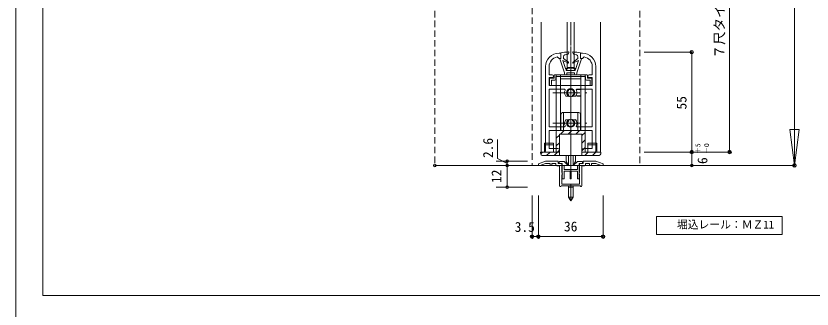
# Model space of a CAD drawing. Units: millimetres on the paper, enlarged 5 times, with parts at other scales. Extents: x -992 to 1008, y -685 to 700.
# Drawn here: x -992 to -255, y -39 to 233 of the extents above; entities that cross this region are included whole.
import ezdxf
from ezdxf.enums import TextEntityAlignment as Align

# ---------------------------------------------------------------- set-up
doc = ezdxf.new("R2010")
doc.units = ezdxf.units.MM
doc.header["$LTSCALE"] = 5
doc.header["$PDMODE"] = 32
doc.header["$PDSIZE"] = 2.5
for name, pattern in [('CHAIN1', [8, 5, -1, 1, -1]), ('DASHED1', [1.8, 1.2, -0.6]), ('DOUBLE_CHAIN1', [8.8, 5, -1, 0.6, -0.6, 0.6, -1])]:
    doc.linetypes.add(name, pattern=pattern)
for name, color, linetype, lineweight in [('1-0_H-SYM', 7, 'Continuous', 20), ('1-1_0', 7, 'Continuous', 20), ('2-0_18', 7, 'Continuous', 18)]:
    doc.layers.add(name, color=color, linetype=linetype, lineweight=lineweight)
doc.styles.add('ＭＳ ゴシック', font='')
doc.styles.get('ＭＳ ゴシック').set_extended_font_data('MS Gothic')

msp = doc.modelspace()

# ---------------------------------------------------------------- linework, layer by layer
at = {"layer": '1-0_H-SYM'}
msp.add_lwpolyline([(197.5, -26.25), (-967.5, -26.25), (-967.5, 675)], dxfattribs=at)
at = {"layer": '1-1_0'}
msp.add_lwpolyline([(-992.5, -685), (1007.5, -685), (1007.5, 700), (-992.5, 700)], close=True, dxfattribs=at)
msp.add_lwpolyline([(197.5, -26.25), (-967.5, -26.25), (-967.5, 675)], dxfattribs=at)
at = {"layer": '2-0_18', "linetype": 'DASHED1', "lineweight": 20}
for p, q in [((-604.34, 516.667), (-604.34, 94.355)), ((-414.34, 516.667), (-414.34, 94.355)), ((-514.34, 456.667), (-514.34, 94.355))]:
    msp.add_line(p, q, dxfattribs=at)
at = {"layer": '2-0_18', "color": 4}
for p, q in [((-331.318, 516.667), (-331.318, 106.855)), ((-271.259, 516.667), (-271.259, 96.115)), ((-275.592, 127.688), (-266.926, 127.688)), ((-271.259, 94.355), (-275.592, 127.688)), ((-266.926, 127.688), (-271.259, 94.355)), ((-478.507, 94.355), (-478.507, 103.521)), ((-478.507, 103.521), (-478.507, 94.355)), ((-410.315, 106.855), (-331.318, 106.855)), ((-366.409, 107.739), (-366.409, 94.355)), ((-410.315, 94.355), (-271.259, 94.355)), ((-514.34, 28.429), (-514.34, 66.693)), ((-508.507, 28.429), (-508.507, 66.693)), ((-448.507, 28.429), (-448.507, 66.693)), ((-508.507, 28.429), (-514.34, 28.429)), ((-448.507, 28.429), (-508.507, 28.429))]:
    msp.add_line(p, q, dxfattribs=at)
at = {"layer": '2-0_18'}
for p, q in [((-506.007, 106.854), (-506.007, 227.244)), ((-481.84, 185.188), (-481.84, 227.244)), ((-475.174, 227.244), (-475.174, 185.188)), ((-451.007, 227.244), (-451.007, 106.854)), ((-476.652, 199.237), (-476.007, 197.521)), ((-491.007, 195.035), (-489.34, 193.521)), ((-487.673, 198.521), (-489.34, 198.521)), ((-489.34, 193.521), (-487.673, 193.521)), ((-487.673, 193.521), (-487.673, 198.855)), ((-485.173, 193.521), (-485.173, 195.207)), ((-480.712, 190.258), (-485.173, 193.521)), ((-471.84, 193.521), (-476.302, 190.258)), ((-476.007, 197.521), (-473.118, 196.828)), ((-468.507, 193.355), (-472.84, 180.188)), ((-471.84, 195.207), (-471.84, 193.521)), ((-469.34, 198.855), (-469.34, 193.521)), ((-467.674, 198.521), (-469.34, 198.521)), ((-469.34, 193.521), (-468.507, 193.355)), ((-501.84, 186.021), (-501.84, 107.688)), ((-475.174, 185.188), (-481.84, 185.188)), ((-475.779, 189.41), (-471.336, 191.688)), ((-471.336, 191.688), (-474.041, 183.47)), ((-458.507, 178.521), (-458.507, 186.021)), ((-455.174, 107.688), (-455.174, 186.021)), ((-493.09, 178.521), (-463.924, 178.521)), ((-491.84, 126.855), (-491.84, 178.521)), ((-488.007, 126.855), (-488.007, 178.521)), ((-484.174, 179.355), (-484.174, 180.188)), ((-482.007, 180.188), (-482.007, 179.355)), ((-475.022, 180.188), (-482.007, 180.188)), ((-475.007, 179.355), (-475.007, 180.188)), ((-474.244, 182.855), (-474.408, 182.355)), ((-474.374, 182.855), (-474.244, 182.855)), ((-472.84, 180.188), (-472.84, 179.355)), ((-469.007, 178.521), (-469.007, 126.855)), ((-465.173, 178.521), (-465.173, 126.855)), ((-458.507, 178.521), (-461.424, 178.521)), ((-498.507, 176.021), (-498.507, 168.521)), ((-495.59, 176.021), (-498.507, 176.021)), ((-498.09, 174.355), (-498.09, 169.355)), ((-496.424, 173.521), (-493.09, 173.521)), ((-496.424, 169.355), (-496.424, 173.521)), ((-488.007, 174.688), (-469.007, 174.688)), ((-461.424, 176.021), (-458.507, 176.021)), ((-458.923, 169.355), (-458.923, 174.355)), ((-458.507, 168.521), (-458.507, 176.021)), ((-498.507, 168.521), (-458.507, 168.521)), ((-498.507, 130.188), (-498.507, 165.188)), ((-498.507, 165.188), (-484.507, 165.188)), ((-472.507, 165.188), (-458.507, 165.188)), ((-458.507, 165.188), (-458.507, 130.188)), ((-483.089, 158.521), (-480.793, 158.521)), ((-473.924, 158.521), (-476.221, 158.521)), ((-487.673, 126.855), (-487.673, 141.855)), ((-486.007, 143.521), (-471.007, 143.521)), ((-485.173, 143.521), (-485.173, 126.855)), ((-471.84, 143.521), (-471.84, 126.855)), ((-469.34, 141.855), (-469.34, 126.855)), ((-480.793, 136.854), (-483.089, 136.854)), ((-476.221, 136.854), (-473.924, 136.854)), ((-484.507, 130.188), (-498.507, 130.188)), ((-498.507, 110.188), (-498.507, 126.855)), ((-458.507, 126.855), (-498.507, 126.855)), ((-491.84, 126.021), (-491.84, 106.855)), ((-487.974, 123.521), (-484.64, 126.855)), ((-480.902, 123.521), (-477.569, 126.855)), ((-473.831, 123.521), (-470.498, 126.855)), ((-458.507, 130.188), (-472.507, 130.188)), ((-465.173, 106.855), (-465.173, 126.021)), ((-458.507, 126.855), (-458.507, 110.188)), ((-491.84, 119.655), (-488.923, 122.571)), ((-488.923, 123.521), (-468.09, 123.521)), ((-488.923, 123.521), (-488.923, 103.521)), ((-468.09, 122.191), (-465.173, 125.108)), ((-468.09, 103.521), (-468.09, 123.521)), ((-468.09, 115.12), (-465.173, 118.037)), ((-468.09, 115.12), (-465.173, 118.037)), ((-494.34, 115.188), (-502.674, 115.188)), ((-502.674, 115.188), (-502.674, 106.855)), ((-494.34, 113.521), (-502.674, 113.521)), ((-494.34, 106.855), (-494.34, 115.188)), ((-491.84, 112.584), (-488.923, 115.5)), ((-468.09, 108.049), (-465.173, 110.966)), ((-454.34, 113.521), (-462.674, 113.521)), ((-506.507, 106.855), (-506.507, 106.021)), ((-488.923, 106.855), (-506.507, 106.855)), ((-506.349, 105.146), (-504.64, 106.855)), ((-504.007, 103.521), (-453.007, 103.521)), ((-500.902, 103.521), (-497.569, 106.855)), ((-500.902, 103.521), (-497.569, 106.855)), ((-498.507, 110.188), (-490.59, 110.188)), ((-493.831, 103.521), (-488.877, 108.475)), ((-493.831, 103.521), (-488.923, 108.429)), ((-482.84, 103.521), (-482.84, 98.035)), ((-480.673, 94.355), (-480.673, 103.521)), ((-476.34, 94.355), (-476.34, 103.521)), ((-474.173, 103.521), (-474.173, 98.085)), ((-450.507, 106.855), (-468.09, 106.855)), ((-466.423, 110.188), (-458.507, 110.188)), ((-465.547, 103.521), (-462.214, 106.855)), ((-465.546, 103.522), (-462.214, 106.855)), ((-458.476, 103.522), (-455.143, 106.855)), ((-458.476, 103.521), (-455.143, 106.855)), ((-450.507, 106.021), (-450.507, 106.855)), ((-501.84, 98.521), (-508.507, 95.855)), ((-501.84, 96.355), (-506.84, 94.355)), ((-501.84, 98.521), (-490.007, 98.521)), ((-501.84, 96.355), (-497.674, 96.355)), ((-497.674, 94.355), (-497.674, 96.355)), ((-496.007, 96.355), (-492.174, 96.355)), ((-496.007, 94.355), (-496.007, 96.355)), ((-492.174, 96.355), (-492.174, 95.021)), ((-490.007, 98.521), (-490.007, 96.355)), ((-490.007, 96.355), (-486.34, 96.355)), ((-489.053, 98.021), (-484.673, 98.021)), ((-486.674, 96.355), (-486.674, 87.855)), ((-486.34, 82.021), (-486.34, 96.355)), ((-484.673, 98.021), (-480.749, 94.355)), ((-482.84, 98.035), (-480.673, 94.355)), ((-472.34, 98.021), (-476.357, 94.355)), ((-476.34, 94.355), (-474.173, 98.085)), ((-472.34, 98.021), (-467.937, 98.021)), ((-470.674, 96.355), (-470.674, 82.021)), ((-470.674, 96.355), (-467.007, 96.355)), ((-470.34, 96.355), (-470.34, 87.855)), ((-467.007, 98.521), (-455.173, 98.521)), ((-467.007, 98.521), (-467.007, 96.355)), ((-464.84, 96.355), (-461.007, 96.355)), ((-464.84, 96.355), (-464.84, 95.021)), ((-461.007, 96.355), (-461.007, 94.355)), ((-459.34, 96.355), (-459.34, 94.355)), ((-455.173, 98.521), (-448.507, 95.855)), ((-508.507, 95.855), (-508.507, 94.355)), ((-508.507, 94.355), (-506.84, 94.355)), ((-497.674, 94.355), (-496.007, 94.355)), ((-491.34, 94.188), (-488.84, 94.188)), ((-488.84, 94.188), (-488.84, 75.521)), ((-484.673, 90.675), (-472.34, 90.675)), ((-484.673, 82.021), (-484.673, 89.008)), ((-484.673, 89.008), (-479.007, 89.008)), ((-472.34, 94.355), (-480.674, 94.355)), ((-479.007, 89.008), (-479.007, 82.021)), ((-478.007, 89.008), (-472.34, 89.008)), ((-478.007, 89.008), (-478.007, 82.021)), ((-472.34, 94.355), (-472.34, 90.675)), ((-472.34, 89.008), (-472.34, 82.021)), ((-468.173, 94.188), (-468.173, 75.521)), ((-468.173, 94.188), (-465.674, 94.188)), ((-461.007, 94.355), (-459.34, 94.355)), ((-448.507, 94.355), (-450.174, 94.355)), ((-448.507, 95.855), (-448.507, 94.355)), ((-486.674, 85.863), (-486.674, 77.021)), ((-484.673, 82.021), (-486.34, 82.021)), ((-478.007, 82.021), (-479.007, 82.021)), ((-470.674, 82.021), (-472.34, 82.021)), ((-470.34, 85.868), (-470.34, 77.021)), ((-487.285, 75.521), (-487.507, 75.521)), ((-469.67, 75.521), (-487.285, 75.521)), ((-470.34, 77.021), (-486.674, 77.021)), ((-469.67, 75.521), (-469.507, 75.521)), ((-399.168, 47.2), (-399.168, 30.533)), ((-399.168, 30.533), (-282.502, 30.533))]:
    msp.add_line(p, q, dxfattribs=at)
at = {"layer": '2-0_18', "linetype": 'CHAIN1'}
for p, q in [((-478.507, 85.744), (-478.507, 227.244)), ((-478.507, 204.549), (-478.507, 98.894)), ((-478.507, 98.987), (-478.507, 204.512)), ((-472.84, 165.188), (-469.007, 165.188)), ((-472.84, 164.688), (-469.007, 164.688)), ((-495.208, 161.854), (-463.507, 161.854)), ((-469.007, 159.021), (-472.84, 159.021)), ((-469.007, 158.521), (-472.84, 158.521)), ((-495.208, 133.521), (-463.507, 133.521)), ((-469.007, 130.188), (-472.84, 130.188)), ((-478.507, 70.703), (-478.507, 75.521)), ((-478.507, 61.655), (-478.507, 70.703))]:
    msp.add_line(p, q, dxfattribs=at)
at = {"layer": '2-0_18', "linetype": 'DASHED1'}
msp.add_line((-478.507, 204.549), (-478.507, 88.639), dxfattribs=at)
at = {"layer": '2-0_18', "color": 4, "lineweight": 9}
for p, q in [((-546.374, 100.799), (-546.374, 118.478)), ((-547.458, 98.521), (-518.587, 98.521)), ((-537.458, 96.21), (-546.374, 100.799)), ((-537.458, 94.355), (-537.458, 98.521)), ((-547.458, 94.355), (-518.587, 94.355)), ((-547.458, 94.355), (-518.587, 94.355)), ((-537.458, 74.355), (-537.458, 94.355)), ((-547.458, 74.355), (-518.587, 74.355))]:
    msp.add_line(p, q, dxfattribs=at)
at = {"layer": '2-0_18', "lineweight": 20}
for p, q in [((-604.34, 94.355), (-408.383, 94.355)), ((-480.64, 75.521), (-480.64, 64.855)), ((-480.64, 74.355), (-476.373, 74.355)), ((-478.507, 77.021), (-478.507, 61.655)), ((-476.393, 75.496), (-476.393, 75.521)), ((-476.373, 64.855), (-476.373, 75.521)), ((-480.64, 64.855), (-478.507, 61.655)), ((-480.64, 64.855), (-476.373, 64.855)), ((-476.373, 64.855), (-478.507, 61.655))]:
    msp.add_line(p, q, dxfattribs=at)
at = {"layer": '2-0_18', "linetype": 'DOUBLE_CHAIN1'}
for p, q in [((-508.507, 94.355), (-491.84, 94.355)), ((-461.007, 94.355), (-459.34, 94.355)), ((-450.174, 94.355), (-448.507, 94.355)), ((-414.34, 94.355), (-391.774, 94.355))]:
    msp.add_line(p, q, dxfattribs=at)
at = {"layer": '2-0_18'}
for points in [[(-483.896, 196.828), (-481.007, 197.521), (-480.362, 199.237)], [(-484.174, 180.188), (-488.507, 193.355), (-487.673, 193.521)], [(-469.34, 193.521), (-467.674, 193.521), (-466.007, 195.035)], [(-498.507, 186.021), (-498.507, 178.521), (-495.59, 178.521)], [(-482.973, 183.47), (-485.677, 191.688), (-481.235, 189.41)], [(-493.923, 177.688), (-493.923, 175.188), (-497.257, 175.188)], [(-474.408, 182.355), (-482.606, 182.355), (-482.77, 182.855), (-482.639, 182.855)], [(-459.757, 175.188), (-463.09, 175.188), (-463.09, 177.688)], [(-492.257, 174.355), (-492.257, 176.855), (-464.757, 176.855), (-464.757, 174.355)], [(-463.924, 173.521), (-460.59, 173.521), (-460.59, 169.355)], [(-454.34, 106.855), (-454.34, 115.188), (-462.674, 115.188), (-462.674, 106.855)], [(-459.34, 96.355), (-455.173, 96.355), (-450.174, 94.355)], [(-484.673, 90.675), (-484.673, 94.355), (-480.749, 94.355)], [(-282.502, 30.533), (-282.502, 47.2), (-399.168, 47.2)]]:
    msp.add_lwpolyline(points, dxfattribs=at)
at = {"layer": '2-0_18', "color": 4}
msp.add_lwpolyline([(-410.315, 199.406), (-366.409, 199.406), (-366.409, 107.739)], dxfattribs=at)
for centre in [(-366.409, 199.406), (-366.409, 106.855), (-331.318, 106.855), (-271.259, 94.355), (-514.34, 28.429), (-508.507, 28.429), (-448.507, 28.429)]:
    msp.add_circle(centre, 1.667, dxfattribs=at)
at = {"layer": '2-0_18'}
for centre in [(-478.507, 161.854), (-478.507, 133.521)]:
    msp.add_circle(centre, 3.75, dxfattribs=at)
for centre, radius, start, end in [((-474.32, 116.598), 83.333, 94.39026, 99.22101), ((-480.674, 199.355), 0.333, 339.39028, 94.39026), ((-476.34, 199.355), 0.333, 85.6097, 200.60966), ((-482.694, 116.598), 83.333, 80.77894, 85.6097), ((-489.34, 186.021), 12.5, 90, 180), ((-489.34, 186.021), 9.167, 100.47566, 180), ((-483.507, 195.207), 1.667, 103.49571, 180), ((-473.507, 195.207), 1.667, 0, 76.50424), ((-467.674, 186.021), 12.5, 0, 90), ((-467.674, 186.021), 9.167, 0, 79.52429), ((-480.057, 181.855), 3.333, 82.65042, 151.00492), ((-480.057, 181.855), 2.667, 82.65042, 155.68423), ((-481.007, 189.855), 0.5, 242.84899, 53.82074), ((-479.674, 184.83), 0.333, 262.65042, 82.65042), ((-477.34, 184.83), 0.333, 97.34953, 277.34953), ((-476.956, 181.855), 3.333, 28.99503, 97.34953), ((-476.956, 181.855), 2.667, 24.31572, 97.34953), ((-476.007, 189.855), 0.5, 126.17921, 297.15095), ((-495.59, 177.271), 1.25, 270, 90), ((-493.09, 177.688), 0.833, 90, 180), ((-483.34, 179.355), 0.833, 180, 270), ((-482.84, 179.355), 0.833, 270, 0), ((-482.639, 183.021), 0.167, 270, 335.68423), ((-474.174, 179.355), 0.833, 180, 270), ((-474.374, 183.021), 0.167, 204.31571, 270), ((-473.674, 179.355), 0.833, 270, 0), ((-463.924, 177.688), 0.833, 0, 90), ((-461.424, 177.271), 1.25, 90, 270), ((-497.257, 174.355), 0.833, 90, 180), ((-493.09, 174.355), 0.833, 270, 0), ((-463.924, 174.355), 0.833, 180, 270), ((-459.757, 174.355), 0.833, 0, 90), ((-497.257, 169.355), 0.833, 180, 0), ((-484.507, 164.355), 0.833, 337.38011, 90), ((-478.507, 161.854), 5.667, 157.38011, 216.03186), ((-481.007, 161.854), 0.833, 112.02429, 247.97566), ((-478.507, 161.854), 2.917, 135.35885, 164.64109), ((-479.757, 164.02), 0.833, 52.02429, 187.97566), ((-478.507, 161.854), 2.917, 75.35886, 104.64109), ((-477.257, 164.02), 0.833, 352.02429, 127.97566), ((-478.507, 161.854), 2.917, 15.35886, 44.6411), ((-476.007, 161.854), 0.833, 292.02429, 67.97566), ((-478.507, 161.854), 5.667, 323.96809, 22.61984), ((-472.507, 164.355), 0.833, 90, 202.61984), ((-459.757, 169.355), 0.833, 180, 0), ((-478.507, 161.854), 2.917, 195.35885, 229.81587), ((-480.793, 159.148), 0.626, 270, 49.81587), ((-476.221, 159.148), 0.626, 130.18408, 270), ((-478.507, 161.854), 2.917, 310.18408, 344.64109), ((-486.007, 141.855), 1.667, 90, 180), ((-471.007, 141.855), 1.667, 0, 90), ((-478.507, 133.521), 5.667, 143.96809, 202.61984), ((-481.007, 133.521), 0.833, 112.02429, 247.97566), ((-478.507, 133.521), 2.917, 130.18408, 164.64109), ((-480.793, 136.228), 0.626, 310.18408, 90), ((-476.221, 136.228), 0.626, 90, 229.81587), ((-478.507, 133.521), 2.917, 15.35886, 49.81587), ((-476.007, 133.521), 0.833, 292.02429, 67.97566), ((-478.507, 133.521), 5.667, 337.38011, 36.03186), ((-491.007, 126.021), 0.833, 90, 180), ((-484.507, 131.021), 0.833, 270, 22.61984), ((-478.507, 133.521), 2.917, 195.35885, 224.64109), ((-479.757, 131.356), 0.833, 172.02429, 307.97566), ((-478.507, 133.521), 2.917, 255.35885, 284.64109), ((-477.257, 131.356), 0.833, 232.02429, 7.97566), ((-478.507, 133.521), 2.917, 315.35885, 344.64109), ((-472.507, 131.021), 0.833, 157.38011, 270), ((-466.007, 126.021), 0.833, 0, 90), ((-504.007, 106.021), 2.5, 180, 270), ((-501.007, 107.688), 0.833, 180, 270), ((-490.59, 108.521), 1.667, 0, 90), ((-466.423, 108.521), 1.667, 90, 180), ((-456.007, 107.688), 0.833, 270, 0), ((-453.007, 106.021), 2.5, 270, 0), ((-453.007, 106.021), 2.5, 270, 0), ((-487.341, 96.987), 2, 148.87347, 198.44392), ((-469.666, 97.017), 2, 340.65885, 30.19339), ((-491.34, 95.021), 0.833, 180, 270), ((-465.674, 95.021), 0.833, 270, 0), ((-487.004, 86.628), 0.833, 293.36148, 6.77158), ((-489.429, 86.011), 3.333, 12.40102, 34.24194), ((-470.008, 86.632), 0.833, 176.12995, 246.40356), ((-467.549, 86.038), 3.333, 146.85531, 170.85588), ((-488.174, 75.521), 0.667, 180, 0), ((-468.84, 75.521), 0.667, 180, 0)]:
    msp.add_arc(centre, radius, start, end, dxfattribs=at)
at = {"layer": '2-0_18', "color": 5}
for p in [(-366.409, 199.406), (-366.409, 106.855), (-331.318, 106.855), (-271.259, 94.355), (-514.34, 28.429), (-508.507, 28.429), (-448.507, 28.429)]:
    msp.add_point(p, dxfattribs=at)
at = {"layer": '2-0_18', "color": 4}
for p in [(-366.409, 199.406), (-366.409, 106.855), (-331.318, 106.855), (-537.458, 98.521), (-537.458, 94.355), (-537.458, 74.355), (-514.34, 28.429), (-508.507, 28.429), (-448.507, 28.429)]:
    msp.add_point(p, dxfattribs=at)
at = {"layer": '2-0_18'}
for p in [(-604.34, 94.355), (-366.409, 94.355)]:
    msp.add_point(p, dxfattribs=at)

# ---------------------------------------------------------------- texts
at = {"layer": '2-0_18', "style": 'ＭＳ ゴシック'}
for s, height, p in [('７尺タイプ:扉高ＤＨ:1,981', 9.164, (-333.401, 193.61)), ('55', 9.164, (-368.521, 146.274)), ('2.6', 9.164, (-547.836, 101.277)), ('＋5', 4.582, (-357.011, 104.992)), ('－0', 4.582, (-348.966, 104.992)), ('6', 9.164, (-349.15, 95.721)), ('12', 9.164, (-539.958, 78.105))]:
    msp.add_text(s, height=height, rotation=90, dxfattribs=at).set_placement(p, align=Align.BOTTOM_LEFT)
for s, height, p in [('3.5', 9.164, (-530.431, 30.111)), ('36', 9.164, (-484.757, 30.513)), ('堀込レール：ＭＺ11', 7.331, (-380.079, 33.734))]:
    msp.add_text(s, height=height, dxfattribs=at).set_placement(p, align=Align.BOTTOM_LEFT)

doc.saveas('drawing.dxf')
